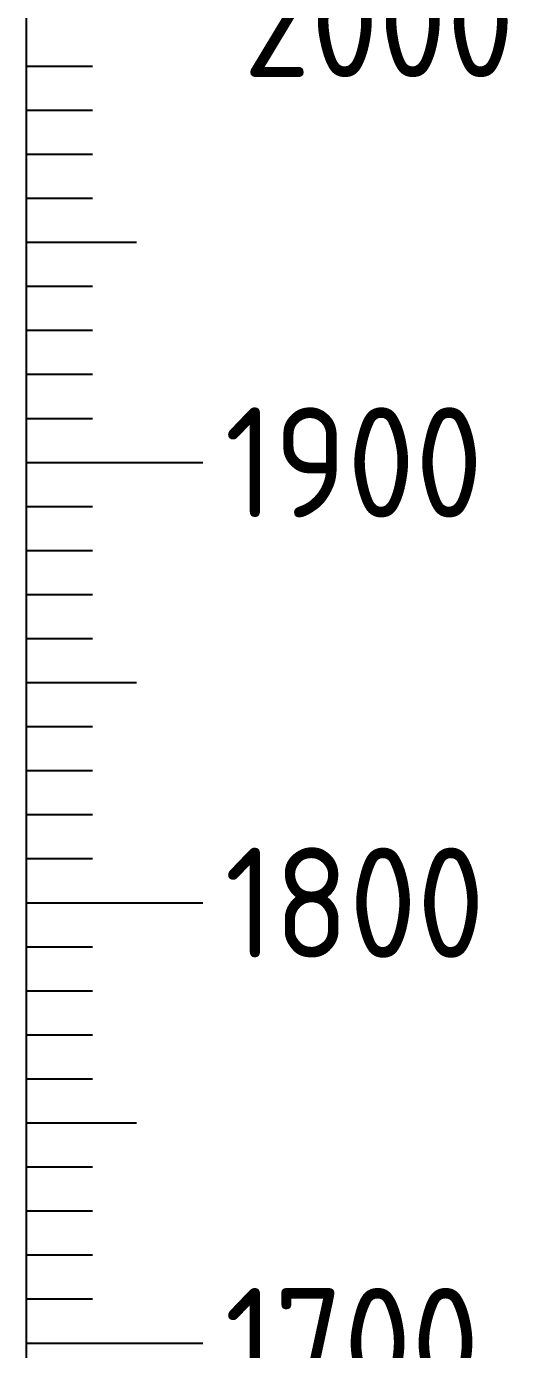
# Model space of a CAD drawing. Header units: millimetres. Extents: x 0 to 69574, y -5 to 41746.
# Drawn here: x 46328 to 46437.2, y 16467.4 to 16767.9 of the extents above; entities that cross this region are included whole.
import ezdxf
from ezdxf.enums import TextEntityAlignment as Align

# ---------------------------------------------------------------- set-up
doc = ezdxf.new("R2010")
doc.units = ezdxf.units.MM
doc.styles.add('PI0', font='isocpeur.ttf', dxfattribs={"width": 0.9})

# ---------------------------------------------------------------- blocks, each defined once
blk = doc.blocks.new('skala_2300')
for p, q in [((0, 1400), (0, 2300)), ((0, 1990), (15, 1990)), ((0, 1980), (15, 1980)), ((0, 1970), (15, 1970)), ((0, 1960), (15, 1960)), ((0, 1950), (25, 1950)), ((0, 1940), (15, 1940)), ((0, 1930), (15, 1930)), ((0, 1920), (15, 1920)), ((0, 1910), (15, 1910)), ((0, 1900), (40, 1900)), ((0, 1890), (15, 1890)), ((0, 1880), (15, 1880)), ((0, 1870), (15, 1870)), ((0, 1860), (15, 1860)), ((0, 1850), (25, 1850)), ((0, 1840), (15, 1840)), ((0, 1830), (15, 1830)), ((0, 1820), (15, 1820)), ((0, 1810), (15, 1810)), ((0, 1800), (40, 1800)), ((0, 1790), (15, 1790)), ((0, 1780), (15, 1780)), ((0, 1770), (15, 1770)), ((0, 1760), (15, 1760)), ((0, 1750), (25, 1750)), ((0, 1740), (15, 1740)), ((0, 1730), (15, 1730)), ((0, 1720), (15, 1720)), ((0, 1710), (15, 1710)), ((0, 1700), (40, 1700))]:
    blk.add_line(p, q)
at = {"style": 'PI0', "width": 0.9}
for s, p in [('2000', (49.19, 2000)), ('1900', (44.97, 1900)), ('1800', (44.97, 1800)), ('1700', (44.97, 1700))]:
    blk.add_text(s, height=25, dxfattribs=at).set_placement(p, align=Align.MIDDLE_LEFT)

msp = doc.modelspace()

# ---------------------------------------------------------------- block references
msp.add_blockref('skala_2300', (46327.983, 14768.904))

doc.saveas('drawing.dxf')
